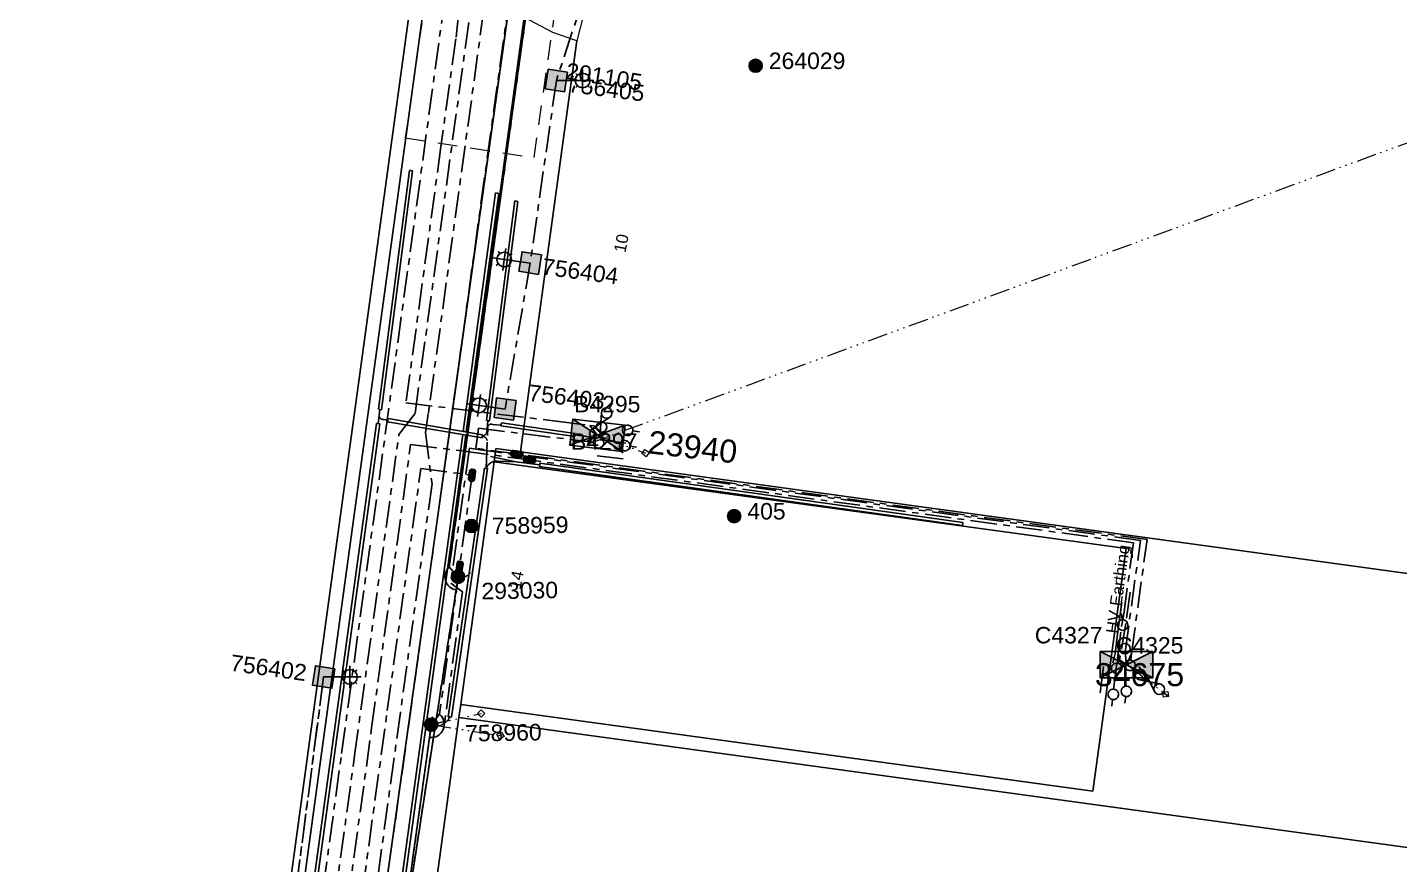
# Model space of a CAD drawing. Header units: metres. Extents: x 301012 to 305396, y 6240778 to 6244350.
# Drawn here: x 302949.8 to 303158.5, y 6242884.8 to 6243012.1 of the extents above; entities that cross this region are included whole.
import ezdxf
from ezdxf.enums import TextEntityAlignment as Align

# ---------------------------------------------------------------- set-up
doc = ezdxf.new("R2010")
doc.units = ezdxf.units.M
for name, pattern in [('Cable Exist OH', [1, 1, 0]), ('Cable Exist UG', [7, 4, -1, 1, -1]), ('Dash', [5, 3, -2]), ('PHANTOMX2', [6.6, 3, -0.75, 0.2, -0.75, 0.2, -0.75, 0.2, -0.75])]:
    doc.linetypes.add(name, pattern=pattern)
doc.layers.get('0').update_dxf_attribs({"color": 6})
for name, color, linetype, lineweight in [('Cadastre Developer_SP_EXT', 98, 'Continuous', 15), ('Cadastre Land Parcels_SP_EXT', 118, 'Continuous', 15), ('Cadastre Roads_SP_EXT', 218, 'Continuous', 15), ('Mains_HV_EXT', 13, 'Continuous', 25), ('Mains_LV_EXT', 163, 'Continuous', 25), ('Mains_SL_EXT', 131, 'Continuous', 25), ('Mains_TR_EXT', 211, 'Continuous', 25), ('Services_SP_EXT', 42, 'PHANTOMX2', 20)]:
    doc.layers.add(name, color=color, linetype=linetype, lineweight=lineweight)
for name, color, linetype in [('Equip_HV_EXT', 7, 'Continuous'), ('Equip_LV_EXT', 7, 'Continuous'), ('Equip_SP_SL_EXT', 7, 'Continuous'), ('Sub_SP_EXT', 7, 'Continuous'), ('SupportsOH_SP_TR_HV_LV_SL_EXT', 7, 'Continuous'), ('SupportsUG_SP_LV_SL_EXT', 7, 'Continuous'), ('Trench_SP_EXT', 7, 'Continuous'), ('UG_Details_SP_MISC', 7, 'Continuous')]:
    doc.layers.add(name, color=color, linetype=linetype)
doc.styles.add('COLUMN_LABEL', font='arial.ttf', dxfattribs={"height": 2})
doc.styles.add('iecARIAL', font='arial.ttf', dxfattribs={"height": 2})
doc.styles.add('POLE_LABEL', font='arial.ttf', dxfattribs={"height": 2})
doc.styles.add('SL_LABEL', font='arial.ttf', dxfattribs={"height": 2})
doc.styles.get("Standard").update_dxf_attribs({"font": 'arial.ttf'})
doc.styles.add('SWITCH_LABEL', font='arial.ttf', dxfattribs={"height": 2})
doc.linetypes.add('Cable E OH', pattern='A,8,-0.01,["E",Standard,S=1.5,R=30,X=0,Y=-0.9],0', length=8.01)
doc.linetypes.add('Cable E UG', pattern='A,5,-0.1,["E",Standard,S=1.5,R=0,X=0,Y=-0.75],-1.45', length=6.55)
doc.linetypes.add('Cable P UG', pattern='A,5,-0.1,["P",Standard,S=1.5,R=0,X=0,Y=-0.75],-1.45', length=6.55)

# ---------------------------------------------------------------- blocks, each defined once
blk = doc.blocks.new('SUB_PADMOUNT_EXT')
at = {"ltscale": 10}
h = blk.add_hatch(color=256, dxfattribs=at)
h.dxf.hatch_style = 1
h.paths.add_polyline_path([(4, -2), (0, 0), (4, 2)])
h.paths.add_polyline_path([(-4, -2), (-4, 2), (0, 0)])
blk.add_line((4, 2), (-4, -2))
blk.add_lwpolyline([(-4, -2), (4, -2), (4, 2), (-4, 2)], close=True)
at = {"ltscale": 10, "flags": 128}
for points in [[(-4, -2), (-4, 2), (0, 0)], [(4, -2), (0, 0), (4, 2)]]:
    blk.add_lwpolyline(points, close=True, dxfattribs=at)
at = {"flags": 8}
blk.add_attdef('ASSET_NUM', text='', height=2.5, dxfattribs=at).set_placement((0, 5), align=Align.MIDDLE_CENTER)
for tag, flags, p in [('STREET_CODE', 9, (1.5, 0)), ('OPERATING_VOLTAGE', 9, (1.5, -0.4)), ('ORIENTATION', 9, (1.5, -0.6)), ('OWNED_BY', 9, (1.5, -0.8)), ('OPERATED_BY', 9, (1.5, -1)), ('CONSTRUCTED_VOLTAGE', 9, (1.5, -1.4)), ('SECONDARY_VOLTAGE', 9, (1.5, -1.6)), ('STATE', 9, (1.5, -1.8)), ('NO_PHASES', 9, (1.5, -0.2)), ('MAINTAINED_BY', 9, (1.5, -1.2)), ('PARENT', 9, (1.5, -2)), ('SUBSTATION_TYPE', 9, (1.5, -2.2)), ('SUBURB', 9, (1.5, -2.8)), ('STREETNAME', 9, (1.5, -3)), ('Z', 1, (1.5, -3.6)), ('USAGE', 9, (1.5, -2.4)), ('LEGEND', 9, (1.5, -2.6)), ('LOCATION', 9, (1.5, -3.2)), ('NOTES', 9, (1.5, -3.4))]:
    blk.add_attdef(tag, text='', height=0.2, dxfattribs=dict(flags=flags)).set_placement(p, align=Align.MIDDLE_LEFT)
blk = doc.blocks.new('COLUMN_EXT')
blk.add_hatch(color=256).paths.add_polyline_path([(1.5, -1.5), (1.5, 1.5), (-1.5, 1.5), (-1.5, -1.5)])
blk.add_lwpolyline([(1.5, 1.5), (-1.5, 1.5), (-1.5, -1.5), (1.5, -1.5)], close=True)
at = {"flags": 9}
for tag, p in [('NOTES', (-1.81, 2)), ('COLUMN_TYPE', (-1.81, 0.4)), ('STREETNAME', (-1.81, 1.6)), ('OWNED_BY', (-1.81, 0.6)), ('LOCATION', (-1.81, 1.4)), ('SUBURB', (-1.81, 1.8)), ('LEGEND', (-1.81, 1.2)), ('USAGE', (-1.81, 1)), ('STATE', (-1.81, 0.8))]:
    blk.add_attdef(tag, text='', height=0.2, rotation=180, dxfattribs=at).set_placement(p, align=Align.MIDDLE_LEFT)
at = {"flags": 1}
blk.add_attdef('Z', (-1.81, 2.35), '', height=0.2, rotation=180, dxfattribs=at)
at = {"flags": 9}
for tag, style, p in [('STRUCTURE_PLANT_NUMBER', 'POLE_LABEL', (-1.81, -0.03)), ('STREET_CODE', 'COLUMN_LABEL', (-1.81, 0.2))]:
    blk.add_attdef(tag, text='', height=0.2, rotation=180, dxfattribs=dict(at, style=style)).set_placement(p, align=Align.MIDDLE_LEFT)
at = {"style": 'COLUMN_LABEL', "width": 0.9, "flags": 8}
blk.add_attdef('ASSET_NUM', text='', height=2, rotation=270, dxfattribs=at).set_placement((2, -4), align=Align.MIDDLE_LEFT)
blk = doc.blocks.new('SL_LANTERN_EXT')
at = {"flags": 9}
for tag, p in [('LRATECODE', (-7.4, 0)), ('LOUTREACHVOCAB', (-7.2, 0)), ('LOUTREACH', (-7, 0)), ('LANTNUMBER', (-6.6, 0)), ('LNEW', (-6.4, 0)), ('LMASTVOCAB', (-6.2, 0)), ('LMAST', (-6, 0)), ('LLAMPVOCAB', (-5.8, 0)), ('LLAMP', (-5.6, 0)), ('LEXIST', (-5.4, 0)), ('LCHARGE3PERCENT', (-5.2, 0)), ('LCHARGE3', (-5, 0)), ('LCHARGE2PERCENT', (-4.8, 0)), ('LCHARGE2', (-4.6, 0)), ('LCHARGE1PERCENT', (-4.4, 0)), ('LCHARGE1', (-4.2, 0)), ('LCATEGORY', (-4, 0)), ('LBRACKETVOCAB', (-3.8, 0)), ('LBRACKET', (-3.6, 0)), ('LKINGHEIGHT', (-3.4, 0)), ('CREPLACE', (-3.2, 0)), ('CREMOVE', (-3, 0)), ('CNUMBER', (-2.8, 0)), ('CNEW', (-2.6, 0)), ('CEXIST', (-2.4, 0)), ('USAGE', (-2.2, 0)), ('STATE', (-2, 0)), ('OWNED_BY', (-1.8, 0)), ('ORIENTATION', (-1.6, 0)), ('OPERATING_VOLTAGE', (-1.4, 0)), ('NO_PHASES', (-1.2, 0)), ('LANTERN_TYPE', (-1, 0)), ('LANTERN_PURPOSE', (-0.8, 0)), ('CONTROL_TYPE', (-0.6, 0)), ('CONSTRUCTED_VOLTAGE', (-0.4, 0))]:
    blk.add_attdef(tag, text='', height=0.001, rotation=270, dxfattribs=at).set_placement(p, align=Align.MIDDLE_LEFT)
at = {"style": 'SL_LABEL', "flags": 9}
blk.add_attdef('STREET_CODE', text='', height=0.001, rotation=270, dxfattribs=at).set_placement((0, 0), align=Align.MIDDLE_LEFT)
at = {"flags": 1}
blk.add_attdef('Z', (0, 0), '', height=0.001, rotation=270, dxfattribs=at)
at = {"width": 0.9}
blk.add_attdef('LNUMBER', text='', height=1, dxfattribs=at).set_placement((7, -1), align=Align.MIDDLE_LEFT)
at = {"flags": 9}
for tag, p in [('LREMOVE', (0, -7.6)), ('LREPLACE', (0, -7.8)), ('LTYPE', (0, -8)), ('LTYPEVOCAB', (0, -8.2)), ('LEGEND', (0, -8.4)), ('SUBURB', (0, -8.6)), ('STREETNAME', (0, -8.8)), ('LOCATION', (0, -9)), ('NOTES', (0, -9.2)), ('MAINTAINED_BY', (0, -9.86))]:
    blk.add_attdef(tag, text='', height=0.001, dxfattribs=at).set_placement(p, align=Align.MIDDLE_LEFT)
blk.add_attdef('OPERATED_BY', (0, -9.61), '', height=0.001, dxfattribs=at)
blk.add_wipeout([(5.69, 0), (5.06, -1.06), (4, -1.69), (2.94, -1.06), (2.31, 0), (2.94, 1.06), (4, 1.69), (5.06, 1.06)])
for p, q in [((0, 0), (4, 0)), ((2.94, 1.06), (3.2, 0.8)), ((4, 1.69), (4, 0)), ((5.06, 1.06), (4.8, 0.8)), ((2.94, -1.06), (3.2, -0.8)), ((4, 0), (5.69, 0)), ((4, 0), (4, -1.69)), ((5.06, -1.06), (4.8, -0.8))]:
    blk.add_line(p, q)
blk.add_circle((4, 0), 1.12)
blk = doc.blocks.new('*U232')
at = {"width": 0.9}
blk.add_attdef('LNUMBER', text='', height=1, rotation=172.2241, dxfattribs=at).set_placement((-6.8, 1.94), align=Align.MIDDLE_LEFT)
at = {"flags": 9}
for tag, p in [('LRATECODE', (-7.4, 0)), ('LOUTREACHVOCAB', (-7.2, 0)), ('LOUTREACH', (-7, 0)), ('NO_PHASES', (-1.2, 0)), ('LANTERN_TYPE', (-1, 0)), ('LANTERN_PURPOSE', (-0.8, 0)), ('CONTROL_TYPE', (-0.6, 0)), ('CONSTRUCTED_VOLTAGE', (-0.4, 0))]:
    blk.add_attdef(tag, text='', height=0.001, rotation=270, dxfattribs=at).set_placement(p, align=Align.MIDDLE_LEFT)
at = {"style": 'SL_LABEL', "flags": 9}
blk.add_attdef('STREET_CODE', text='', height=0.001, rotation=270, dxfattribs=at).set_placement((0, 0), align=Align.MIDDLE_LEFT)
at = {"flags": 1}
blk.add_attdef('Z', (0, 0), '', height=0.001, rotation=270, dxfattribs=at)
at = {"flags": 9}
for tag, p in [('LREMOVE', (0, -7.6)), ('LREPLACE', (0, -7.8)), ('LTYPE', (0, -8)), ('LTYPEVOCAB', (0, -8.2)), ('LEGEND', (0, -8.4)), ('SUBURB', (0, -8.6)), ('STREETNAME', (0, -8.8)), ('LOCATION', (0, -9)), ('NOTES', (0, -9.2)), ('MAINTAINED_BY', (0, -9.86))]:
    blk.add_attdef(tag, text='', height=0.001, dxfattribs=at).set_placement(p, align=Align.MIDDLE_LEFT)
blk.add_attdef('OPERATED_BY', (0, -9.61), '', height=0.001, dxfattribs=at)
blk.add_wipeout([(-5.64, 0.77), (-4.87, 1.74), (-3.73, 2.21), (-2.77, 1.45), (-2.29, 0.31), (-3.06, -0.65), (-4.19, -1.13), (-5.16, -0.37)])
for p, q in [((-3.96, 0.54), (-3.73, 2.21)), ((-3.96, 0.54), (-5.64, 0.77)), ((-4.87, 1.74), (-4.64, 1.44)), ((-4.19, -1.13), (-3.96, 0.54)), ((0, 0), (-3.96, 0.54)), ((-2.77, 1.45), (-3.07, 1.22)), ((-5.16, -0.37), (-4.86, -0.14)), ((-3.06, -0.65), (-3.28, -0.35))]:
    blk.add_line(p, q)
blk.add_circle((-3.96, 0.54), 1.12)
for tag, p in [('LANTNUMBER', (-6.6, 0)), ('LNEW', (-6.4, 0)), ('LMASTVOCAB', (-6.2, 0)), ('LMAST', (-6, 0)), ('LLAMPVOCAB', (-5.8, 0)), ('LLAMP', (-5.6, 0)), ('LEXIST', (-5.4, 0)), ('LCHARGE3PERCENT', (-5.2, 0)), ('LCHARGE3', (-5, 0)), ('LCHARGE2PERCENT', (-4.8, 0)), ('LCHARGE2', (-4.6, 0)), ('LCHARGE1PERCENT', (-4.4, 0)), ('LCHARGE1', (-4.2, 0)), ('LCATEGORY', (-4, 0)), ('LBRACKETVOCAB', (-3.8, 0)), ('LBRACKET', (-3.6, 0)), ('LKINGHEIGHT', (-3.4, 0)), ('CREPLACE', (-3.2, 0)), ('CREMOVE', (-3, 0)), ('CNUMBER', (-2.8, 0)), ('CNEW', (-2.6, 0)), ('CEXIST', (-2.4, 0)), ('USAGE', (-2.2, 0)), ('STATE', (-2, 0)), ('OWNED_BY', (-1.8, 0)), ('ORIENTATION', (-1.6, 0)), ('OPERATING_VOLTAGE', (-1.4, 0))]:
    blk.add_attdef(tag, text='', height=0.001, rotation=270, dxfattribs=at).set_placement(p, align=Align.MIDDLE_LEFT)
blk = doc.blocks.new('*U233')
at = {"width": 0.9}
blk.add_attdef('LNUMBER', text='', height=1, rotation=172.2241, dxfattribs=at).set_placement((-6.8, 1.94), align=Align.MIDDLE_LEFT)
at = {"flags": 9}
for tag, p in [('LRATECODE', (-7.4, 0)), ('LOUTREACHVOCAB', (-7.2, 0)), ('LOUTREACH', (-7, 0)), ('NO_PHASES', (-1.2, 0)), ('LANTERN_TYPE', (-1, 0)), ('LANTERN_PURPOSE', (-0.8, 0)), ('CONTROL_TYPE', (-0.6, 0)), ('CONSTRUCTED_VOLTAGE', (-0.4, 0))]:
    blk.add_attdef(tag, text='', height=0.001, rotation=270, dxfattribs=at).set_placement(p, align=Align.MIDDLE_LEFT)
at = {"style": 'SL_LABEL', "flags": 9}
blk.add_attdef('STREET_CODE', text='', height=0.001, rotation=270, dxfattribs=at).set_placement((0, 0), align=Align.MIDDLE_LEFT)
at = {"flags": 1}
blk.add_attdef('Z', (0, 0), '', height=0.001, rotation=270, dxfattribs=at)
at = {"flags": 9}
for tag, p in [('LREMOVE', (0, -7.6)), ('LREPLACE', (0, -7.8)), ('LTYPE', (0, -8)), ('LTYPEVOCAB', (0, -8.2)), ('LEGEND', (0, -8.4)), ('SUBURB', (0, -8.6)), ('STREETNAME', (0, -8.8)), ('LOCATION', (0, -9)), ('NOTES', (0, -9.2)), ('MAINTAINED_BY', (0, -9.86))]:
    blk.add_attdef(tag, text='', height=0.001, dxfattribs=at).set_placement(p, align=Align.MIDDLE_LEFT)
blk.add_attdef('OPERATED_BY', (0, -9.61), '', height=0.001, dxfattribs=at)
blk.add_wipeout([(-5.64, 0.77), (-4.87, 1.74), (-3.73, 2.21), (-2.77, 1.45), (-2.29, 0.31), (-3.06, -0.65), (-4.19, -1.13), (-5.16, -0.37)])
for p, q in [((-3.96, 0.54), (-3.73, 2.21)), ((-3.96, 0.54), (-5.64, 0.77)), ((-4.87, 1.74), (-4.64, 1.44)), ((-4.19, -1.13), (-3.96, 0.54)), ((0, 0), (-3.96, 0.54)), ((-2.77, 1.45), (-3.07, 1.22)), ((-5.16, -0.37), (-4.86, -0.14)), ((-3.06, -0.65), (-3.28, -0.35))]:
    blk.add_line(p, q)
blk.add_circle((-3.96, 0.54), 1.12)
for tag, p in [('LANTNUMBER', (-6.6, 0)), ('LNEW', (-6.4, 0)), ('LMASTVOCAB', (-6.2, 0)), ('LMAST', (-6, 0)), ('LLAMPVOCAB', (-5.8, 0)), ('LLAMP', (-5.6, 0)), ('LEXIST', (-5.4, 0)), ('LCHARGE3PERCENT', (-5.2, 0)), ('LCHARGE3', (-5, 0)), ('LCHARGE2PERCENT', (-4.8, 0)), ('LCHARGE2', (-4.6, 0)), ('LCHARGE1PERCENT', (-4.4, 0)), ('LCHARGE1', (-4.2, 0)), ('LCATEGORY', (-4, 0)), ('LBRACKETVOCAB', (-3.8, 0)), ('LBRACKET', (-3.6, 0)), ('LKINGHEIGHT', (-3.4, 0)), ('CREPLACE', (-3.2, 0)), ('CREMOVE', (-3, 0)), ('CNUMBER', (-2.8, 0)), ('CNEW', (-2.6, 0)), ('CEXIST', (-2.4, 0)), ('USAGE', (-2.2, 0)), ('STATE', (-2, 0)), ('OWNED_BY', (-1.8, 0)), ('ORIENTATION', (-1.6, 0)), ('OPERATING_VOLTAGE', (-1.4, 0))]:
    blk.add_attdef(tag, text='', height=0.001, rotation=270, dxfattribs=at).set_placement(p, align=Align.MIDDLE_LEFT)
blk = doc.blocks.new('CCP_EXT')
at = {"flags": 9}
for tag, p in [('STATE', (0, -1.8)), ('NOTES', (0, -2))]:
    blk.add_attdef(tag, text='', height=0.2, dxfattribs=at).set_placement(p, align=Align.MIDDLE_LEFT)
blk.add_wipeout([(0, 0.57), (0.57, 0), (0, -0.57), (-0.57, 0)])
blk.add_lwpolyline([(-0.57, 0), (0, 0.57), (0.57, 0), (0, -0.57), (-0.57, 0)])
at = {"flags": 1}
blk.add_attdef('Z', (0, 0), '', height=0.2, dxfattribs=at)
at = {"flags": 9}
for tag, p in [('CCP_TYPE', (0, 0)), ('CONSTRUCTED_VOLTAGE', (0, -0.2)), ('OPERATING_VOLTAGE', (0, -0.6)), ('ORIENTATION', (0, -0.8)), ('OWNED_BY', (0, -1)), ('NO_PHASES', (0, -0.4)), ('USAGE', (0, -1.2)), ('LEGEND', (0, -1.4)), ('LIFE_SUPPORT', (0, -1.6))]:
    blk.add_attdef(tag, text='', height=0.2, dxfattribs=at).set_placement(p, align=Align.MIDDLE_LEFT)
blk = doc.blocks.new('POLE_EXT')
blk.add_hatch(color=256).paths.add_polyline_path([(-1, 0, 1), (1, 0, 1)])
blk.add_lwpolyline([(-1, 0, 1), (1, 0, 1)], format="xyb", close=True)
at = {"flags": 8}
blk.add_attdef('pNumber', text='', height=2, dxfattribs=at).set_placement((2.5, 2.5), align=Align.MIDDLE_CENTER)
at = {"style": 'POLE_LABEL', "flags": 9}
for tag, p in [('STRUCTURE_PLANT_NUMBER', (1.35, 0.03)), ('STREET_CODE', (1.35, -0.2))]:
    blk.add_attdef(tag, text='', height=0.2, dxfattribs=at).set_placement(p, align=Align.MIDDLE_LEFT)
at = {"flags": 9}
for tag, p in [('OWNED_BY', (1.35, -0.4)), ('SPECIAL_USE', (1.35, -0.8)), ('STATE', (1.35, -1)), ('cLV', (1.35, -1.4)), ('hDepth', (1.35, -1.6)), ('hDia', (1.35, -1.8)), ('cHV', (1.35, -2)), ('PARENT', (1.35, -0.6)), ('USAGE', (1.35, -1.2)), ('cLinedev', (1.35, -3.4)), ('pExisting', (1.35, -3.8)), ('LBRACKET', (1.35, -2.2)), ('LExisting', (1.35, -2.4)), ('LANTNUMBER', (1.35, -2.6)), ('LOther', (1.35, -2.8)), ('LRemove', (1.35, -3)), ('LEGEND', (1.35, -3.2)), ('LOCATION', (1.35, -3.6)), ('PFNUMBER', (1.35, -4)), ('NEWPFNUMBER', (1.35, -4.2)), ('pFooting', (1.35, -4.4)), ('pNew', (1.35, -4.6)), ('pRelocate', (1.35, -5)), ('pRemove', (1.35, -5.2)), ('pReplace', (1.35, -5.4)), ('pStay', (1.35, -5.6)), ('pType', (1.35, -5.8)), ('cspan', (1.35, -6)), ('STREETNAME', (1.35, -6.2)), ('SUBURB', (1.35, -6.4)), ('OPERATED_BY', (1.36, -7.01)), ('NOTES', (1.35, -6.6)), ('MAINTAINED_BY', (1.36, -6.81))]:
    blk.add_attdef(tag, text='', height=0.2, dxfattribs=at).set_placement(p, align=Align.MIDDLE_LEFT)
at = {"flags": 1}
blk.add_attdef('Z', (1.35, -7.33), '', height=0.2, dxfattribs=at)
blk = doc.blocks.new('HV_STJ_EXT')
h = blk.add_hatch(color=256)
edge = h.paths.add_edge_path()
edge.add_ellipse((-0.59, 0.13), major_axis=(0.226, 0.226), ratio=1, start_angle=45, end_angle=135)
edge.add_line((-0.91, 0.13), (-0.91, -0.13))
edge.add_ellipse((-0.59, -0.13), major_axis=(0.226, 0.226), ratio=1, start_angle=135, end_angle=225)
edge.add_line((-0.59, -0.45), (0.59, -0.45))
edge.add_ellipse((0.59, -0.13), major_axis=(-0.226, 0.226), ratio=1, start_angle=135, end_angle=225)
edge.add_line((0.91, -0.13), (0.91, 0.13))
edge.add_ellipse((0.59, 0.13), major_axis=(-0.226, 0.226), ratio=1, start_angle=225, end_angle=315)
edge.add_line((0.59, 0.45), (-0.59, 0.45))
blk.add_lwpolyline([(-0.91, 0.13), (-0.91, -0.13, 0.414214), (-0.59, -0.45), (0.59, -0.45, 0.414214), (0.91, -0.13), (0.91, 0.13, 0.414214), (0.59, 0.45), (-0.59, 0.45, 0.414214)], format="xyb", close=True)
for tag, flags, p in [('ORIENTATION', 9, (1.5, 0)), ('Z', 1, (1.5, -0.8)), ('USAGE', 9, (1.5, -0.2)), ('LEGEND', 9, (1.5, -0.4)), ('NOTES', 9, (1.5, -0.6))]:
    blk.add_attdef(tag, text='', height=0.2, dxfattribs=dict(flags=flags)).set_placement(p, align=Align.MIDDLE_LEFT)
blk = doc.blocks.new('LV_UG_DFUSE_CLOSED_EXT')
for points in [[(1, 0), (0, 0)], [(5.04, 0.73), (2.16, -0.72)], [(5.05, -0.71), (2.16, 0.72)], [(6.2, 0.01), (7.2, 0.01)]]:
    blk.add_lwpolyline(points)
for centre in [(1.8, 0), (5.4, 0.01)]:
    blk.add_circle(centre, 0.8)
at = {"flags": 9}
for tag, p in [('ACTUAL_STATUS', (0, 0)), ('CONSTRUCTED_VOLTAGE', (0, -0.2)), ('OPERATING_VOLTAGE', (0, -0.6)), ('ORIENTATION', (0, -0.8)), ('STATE', (0, -1)), ('SWITCH_TYPE', (0, -1.2)), ('NO_PHASES', (0, -0.4)), ('USAGE', (0, -1.4)), ('NOTES', (0, -1.6))]:
    blk.add_attdef(tag, text='', height=0.2, dxfattribs=at).set_placement(p, align=Align.MIDDLE_LEFT)
at = {"flags": 1}
blk.add_attdef('Z', (0, 0), '', height=0.2, dxfattribs=at)
blk = doc.blocks.new('LV_UG_DFUSE_OPEN_EXT')
for points in [[(1, 0), (0, 0)], [(6.2, 0.01), (7.2, 0.01)]]:
    blk.add_lwpolyline(points)
for centre in [(1.8, 0), (5.4, 0.01)]:
    blk.add_circle(centre, 0.8)
at = {"flags": 9}
for tag, p in [('ACTUAL_STATUS', (0, 0)), ('CONSTRUCTED_VOLTAGE', (0, -0.2)), ('OPERATING_VOLTAGE', (0, -0.6)), ('ORIENTATION', (0, -0.8)), ('STATE', (0, -1)), ('SWITCH_TYPE', (0, -1.2)), ('NO_PHASES', (0, -0.4)), ('USAGE', (0, -1.4)), ('NOTES', (0, -1.6))]:
    blk.add_attdef(tag, text='', height=0.2, dxfattribs=at).set_placement(p, align=Align.MIDDLE_LEFT)
at = {"flags": 1}
blk.add_attdef('Z', (0, 0), '', height=0.2, dxfattribs=at)
blk = doc.blocks.new('SWG_HOLEC_SU_EXT')
blk.add_line((1.8, -2), (5.8, -2))
for points in [[(1, 0), (0, 0)], [(6.6, 0), (7.6, 0)]]:
    blk.add_lwpolyline(points)
for points in [[(1.8, -0.8, 1), (1.8, 0.8, 1)], [(5.8, -0.8, 1), (5.8, 0.8, 1)]]:
    blk.add_lwpolyline(points, format="xyb", close=True)
at = {"style": 'SWITCH_LABEL', "flags": 8}
blk.add_attdef('ASSET_NUM', text='', height=2.5, rotation=179.9544, dxfattribs=at).set_placement((-2.4, 0), align=Align.MIDDLE_LEFT)
at = {"flags": 1}
blk.add_attdef('Z', (0, 0), '', height=0.2, dxfattribs=at)
at = {"flags": 9}
for tag, p in [('ACTUAL_STATUS', (0, -0.4)), ('CONSTRUCTED_VOLTAGE', (0, -0.6)), ('OPERATING_VOLTAGE', (0, -1)), ('ORIENTATION', (0, -1.2)), ('OWNED_BY', (0, -1.4)), ('STATE', (0, -1.8)), ('SWITCH_TYPE', (0, -2)), ('NO_PHASES', (0, -0.8)), ('PARENT', (0, -1.6)), ('STREETNAME', (0, -2.6)), ('SUBURB', (0, -2.8)), ('USAGE', (0, -2.2)), ('LOCATION', (0, -2.4)), ('NOTES', (0, -3))]:
    blk.add_attdef(tag, text='', height=0.2, dxfattribs=at).set_placement(p, align=Align.MIDDLE_LEFT)
at = {"style": 'SWITCH_LABEL', "flags": 9}
blk.add_attdef('STREET_CODE', text='', height=0.2, dxfattribs=at).set_placement((0, -0.2), align=Align.MIDDLE_LEFT)

msp = doc.modelspace()

# ---------------------------------------------------------------- linework, layer by layer
at = {"layer": 'Cadastre Land Parcels_SP_EXT', "linetype": 'Continuous'}
for points in [[(302992.48, 6242902.05), (303009.57, 6243026.81), (303009.2, 6243027.3), (303008.66, 6243027.88), (303008.05, 6243028.4), (303007.4, 6243028.86), (303006.7, 6243029.24), (303005.96, 6243029.55), (303005.2, 6243029.78), (303004.41, 6243029.93), (303004.3, 6243029.94), (302813.12, 6243056.08), (302806.25, 6243006.01), (302791.42, 6242897.86), (302785.77, 6242856.71), (302826, 6242851.2), (302863.74, 6242846.03), (302864.16, 6242849.05), (302868.72, 6242882.26), (302987.55, 6242865.99), (302992.48, 6242902.05)], [(303322.12, 6242971.23), (303094.1, 6243038.56), (303063.4, 6243042.77), (303048.32, 6243044.84), (303038.26, 6243029.19), (303033.34, 6243010.03), (303024.77, 6242947.55), (303313.09, 6242908.03), (303322.12, 6242971.23)], [(303010.9, 6243021.31), (303011, 6243022.14), (303010.98, 6243022.93), (303010.88, 6243023.73), (303010.7, 6243024.5), (303010.44, 6243025.26), (303010.1, 6243025.98), (303009.69, 6243026.66), (303009.57, 6243026.81), (302992.48, 6242902.05), (302987.55, 6242865.99), (302989.59, 6242865.71), (302994.57, 6242902.09), (303010.9, 6243021.31)], [(303313.09, 6242908.03), (303024.77, 6242947.55), (303021.03, 6242948.06), (303020.76, 6242946.07), (303116.87, 6242932.89), (303111.81, 6242895.99), (303015.69, 6242909.17), (303015.41, 6242907.19), (303307.26, 6242867.2), (303310.06, 6242886.46), (303313.09, 6242908.03)], [(303116.87, 6242932.89), (303020.76, 6242946.07), (303015.69, 6242909.17), (303111.81, 6242895.99), (303116.87, 6242932.89)], [(303307.26, 6242867.2), (303015.41, 6242907.19), (303006.07, 6242839.04), (303297.54, 6242799.12), (303307.26, 6242867.2)]]:
    msp.add_lwpolyline(points, close=True, dxfattribs=at)
at = {"layer": 'Mains_HV_EXT', "linetype": 'Cable Exist UG'}
for points in [[(303024.22, 6242947.25), (303017.96, 6242948.1), (303018.38, 6242951.15), (303034.84, 6242949.14), (303036.48, 6242950.09)], [(303017.4, 6242944.01), (303015.5, 6242930.03)], [(303015.5, 6242930.04), (303012.46, 6242907.68), (303011.21, 6242906.12)]]:
    msp.add_lwpolyline(points, dxfattribs=at)
at = {"layer": 'Mains_HV_EXT', "linetype": 'Cable P UG'}
msp.add_lwpolyline([(303015.27, 6242928.56), (303005.64, 6242865.86)], dxfattribs=at)
at = {"layer": 'Mains_HV_EXT', "linetype": 'Cable E OH'}
msp.add_lwpolyline([(303015.27, 6242928.56), (303005.64, 6242865.86)], dxfattribs=at)
at = {"layer": 'Mains_HV_EXT', "linetype": 'Cable E UG'}
for points in [[(303115.59, 6242919.87), (303115.69, 6242920.58), (303115.69, 6242920.58), (303116.25, 6242924.7)], [(303114.88, 6242915.5), (303115.24, 6242916.9), (303115.24, 6242916.9), (303115.59, 6242919.87)]]:
    msp.add_lwpolyline(points, dxfattribs=at)
at = {"layer": 'Mains_HV_EXT', "linetype": 'Continuous'}
msp.add_lwpolyline([(303010.94, 6242904.15, 0.747396), (303012.46, 6242907.68)], format="xyb", dxfattribs=at)
at = {"layer": 'Mains_HV_EXT', "linetype": 'Cable Exist OH'}
msp.add_lwpolyline([(303011.19, 6242906.1), (303005.64, 6242865.86)], dxfattribs=at)
at = {"layer": 'Mains_LV_EXT', "linetype": 'Cable Exist OH'}
msp.add_lwpolyline([(303011.36, 6242907.3), (303005.64, 6242865.86)], dxfattribs=at)
at = {"layer": 'Mains_TR_EXT', "linetype": 'Cable Exist OH'}
msp.add_lwpolyline([(303015.28, 6242928.58), (303005.64, 6242865.86)], dxfattribs=at)
at = {"layer": 'Mains_TR_EXT', "linetype": 'Continuous'}
msp.add_lwpolyline([(303013.95, 6242930.07, 0.6367), (303014.96, 6242926.59)], format="xyb", dxfattribs=at)
at = {"layer": 'Trench_SP_EXT', "linetype": 'Cable Exist UG'}
for points in [[(303003.39, 6242954), (303003.11, 6242951.86)], [(303033.05, 6242950.14), (303035.56, 6242949.78)], [(303037.1, 6242949.73), (303040.71, 6242947.2)], [(303024.13, 6242946.06), (303019.61, 6242946.97)], [(303117.49, 6242926.26), (303116.85, 6242921.49), (303115.8, 6242915.4), (303116.51, 6242915.31)], [(303118.8, 6242914.93), (303120.29, 6242912.93)]]:
    msp.add_lwpolyline(points, dxfattribs=at)
for points in [[(303004.59, 6242952.39), (303004, 6242952.47), (303004, 6242952.47, -0.359907), (303003.26, 6242952.99)], [(303019.79, 6242951.16), (303019.81, 6242951.47), (303019.81, 6242951.47, -0.382187), (303020.49, 6242951.74), (303020.49, 6242951.74), (303021.78, 6242951.61)], [(303018.92, 6242949.94, -0.338693), (303019.71, 6242949.27)], [(303027.7, 6242945.6), (303024.13, 6242946.06), (303021.23, 6242946.13), (303021.23, 6242946.13, 0.32503), (303019.54, 6242945.06)], [(303116.64, 6242933.12, -0.415349), (303117.78, 6242931.44)], [(303015.25, 6242928.57), (303016.24, 6242928.62), (303016.24, 6242928.62, 0.267178), (303017.14, 6242929.23)], [(303115.76, 6242916.79, 0.356993), (303116.68, 6242915.27)], [(303014.01, 6242907.27, -0.236695), (303012.3, 6242905.9)]]:
    msp.add_lwpolyline(points, format="xyb", dxfattribs=at)
at = {"layer": 'UG_Details_SP_MISC'}
for p, q in [((303003.15, 6242954.03), (303007.89, 6242990.36)), ((303003.62, 6242953.97), (303008.36, 6242990.3)), ((303007.89, 6242990.36), (303008.13, 6242990.33)), ((303008.36, 6242990.3), (303008.13, 6242990.33)), ((303020.98, 6242986.92), (303021.22, 6242986.89)), ((303021.45, 6242986.85), (303021.22, 6242986.89)), ((303023.91, 6242985.7), (303024.14, 6242985.67)), ((303024.38, 6242985.63), (303024.14, 6242985.67)), ((303003.15, 6242954.03), (303003.39, 6242954)), ((303003.62, 6242953.97), (303003.39, 6242954)), ((303002.87, 6242951.89), (303003.11, 6242951.86)), ((303003.35, 6242951.82), (303003.11, 6242951.86)), ((303004.55, 6242952.15), (303004.59, 6242952.39)), ((303004.63, 6242952.63), (303004.59, 6242952.39)), ((303021.8, 6242951.53), (303021.84, 6242951.76)), ((303021.8, 6242951.53), (303033.02, 6242949.91)), ((303015.99, 6242950.19), (303016.23, 6242950.16)), ((303016.03, 6242950.67), (303016.27, 6242950.64)), ((303016.47, 6242950.12), (303016.23, 6242950.16)), ((303016.5, 6242950.6), (303016.27, 6242950.64)), ((303018.92, 6242949.69), (303018.96, 6242949.93)), ((303019, 6242950.17), (303018.96, 6242949.93)), ((303033.02, 6242949.91), (303033.05, 6242950.14)), ((303033.08, 6242950.38), (303033.05, 6242950.14)), ((303019.3, 6242945.09), (303019.54, 6242945.06)), ((303019.77, 6242945.02), (303019.54, 6242945.06)), ((303027.66, 6242945.36), (303027.7, 6242945.6)), ((303027.66, 6242945.36), (303092.01, 6242936.35)), ((303027.73, 6242945.84), (303027.7, 6242945.6)), ((303092.01, 6242936.35), (303092.04, 6242936.59)), ((303092.07, 6242936.82), (303092.04, 6242936.59)), ((303013.78, 6242907.3), (303014.01, 6242907.27)), ((303014.25, 6242907.24), (303014.01, 6242907.27))]:
    msp.add_line(p, q, dxfattribs=at)

# ---------------------------------------------------------------- block references
at = {"layer": 'Equip_HV_EXT'}
for p, rotation in [((303024.22, 6242947.25), 172.2675908406183), ((303017.4, 6242944), 262.1937793874284), ((303026.12, 6242946.34), 352.9989011707813), ((303015.5, 6242930.03), 82.22055134990497)]:
    msp.add_blockref('HV_STJ_EXT', p, dxfattribs=dict(at, rotation=rotation))
ref = msp.add_blockref('SWG_HOLEC_SU_EXT', (303115.68, 6242916.45), dxfattribs=dict(at, rotation=262.5768690817779))
ref.add_attrib('ASSET_NUM', 'C4327', dxfattribs={"layer": '0', "height": 2.5, "style": 'SWITCH_LABEL'}).set_placement((303113.28, 6242917.7), align=Align.BOTTOM_RIGHT)
at = {"layer": 'Equip_LV_EXT'}
for name, p, rotation in [('LV_UG_DFUSE_CLOSED_EXT', (303035.18, 6242948.79), 60.00000000000014), ('LV_UG_DFUSE_OPEN_EXT', (303116.86, 6242915.85), 95.32751740546668)]:
    msp.add_blockref(name, p, dxfattribs=dict(at, rotation=rotation))
at = {"layer": 'Sub_SP_EXT'}
ref = msp.add_blockref('SUB_PADMOUNT_EXT', (303036.48, 6242950.09), dxfattribs=dict(at, rotation=353.3450574630928))
ref.add_attrib('ASSET_NUM', '23940', dxfattribs={"layer": '0', "height": 3.5, "rotation": 353.3451}).set_placement((303043.88, 6242946.32), align=Align.BOTTOM_LEFT)
ref = msp.add_blockref('SUB_PADMOUNT_EXT', (303116.92, 6242915.2), dxfattribs=at)
ref.add_attrib('ASSET_NUM', '34675', dxfattribs={"layer": '0', "height": 3.5}).set_placement((303118.92, 6242915.45), align=Align.TOP_CENTER)
at = {"layer": 'SupportsOH_SP_TR_HV_LV_SL_EXT'}
ref = msp.add_blockref('POLE_EXT', (303060.53, 6243006.26), dxfattribs=at)
ref.add_attrib('ASSET_NUM', '264029', dxfattribs={"layer": '0', "height": 2.5, "style": 'POLE_LABEL'}).set_placement((303062.53, 6243007.01), align=Align.MIDDLE_LEFT)
ref = msp.add_blockref('POLE_EXT', (303057.27, 6242937.79), dxfattribs=at)
ref.add_attrib('ASSET_NUM', '405', dxfattribs={"layer": '0', "height": 2.5, "style": 'POLE_LABEL'}).set_placement((303059.27, 6242938.54), align=Align.MIDDLE_LEFT)
ref = msp.add_blockref('POLE_EXT', (303017.3, 6242936.29), dxfattribs=at)
ref.add_attrib('ASSET_NUM', '758959', dxfattribs={"layer": '0', "height": 2.5, "rotation": 1, "style": 'POLE_LABEL'}).set_placement((303020.45, 6242934.3), align=Align.BOTTOM_LEFT)
ref = msp.add_blockref('POLE_EXT', (303015.27, 6242928.56), dxfattribs=at)
ref.add_attrib('ASSET_NUM', '293030', dxfattribs={"layer": '0', "height": 2.5, "rotation": 1, "style": 'POLE_LABEL'}).set_placement((303018.86, 6242924.39), align=Align.BOTTOM_LEFT)
at = {"layer": 'SupportsUG_SP_LV_SL_EXT'}
ref = msp.add_blockref('COLUMN_EXT', (303030.22, 6243004.02), dxfattribs=dict(at, rotation=351.4692343635018))
ref.add_attrib('ASSET_NUM', '756405', dxfattribs={"layer": '0', "height": 2.5, "rotation": 352.7042, "style": 'COLUMN_LABEL'}).set_placement((303032.22, 6243004.77), align=Align.TOP_LEFT)
ref = msp.add_blockref('COLUMN_EXT', (303026.25, 6242976.27), dxfattribs=dict(at, rotation=350.5376777651087))
ref.add_attrib('ASSET_NUM', '756404', dxfattribs={"layer": '0', "height": 2.5, "rotation": 352.4527, "style": 'COLUMN_LABEL'}).set_placement((303028.25, 6242977.02), align=Align.TOP_LEFT)
ref = msp.add_blockref('COLUMN_EXT', (303022.42, 6242954.08), dxfattribs=dict(at, rotation=352.5041423748016))
ref.add_attrib('ASSET_NUM', '756403', dxfattribs={"layer": '0', "height": 2.5, "rotation": 353.4243, "style": 'COLUMN_LABEL'}).set_placement((303026.01, 6242956.58), align=Align.MIDDLE_LEFT)
ref = msp.add_blockref('COLUMN_EXT', (302994.82, 6242913.35), dxfattribs=dict(at, rotation=351.347458222432))
ref.add_attrib('ASSET_NUM', '756402', dxfattribs={"layer": '0', "height": 2.5, "rotation": 352.1321, "style": 'COLUMN_LABEL'}).set_placement((302980.84, 6242916.78), align=Align.TOP_LEFT)

# ---------------------------------------------------------------- texts
at = {"layer": 'Cadastre Land Parcels_SP_EXT'}
for s, rotation, p in [('10', 79.2541, (303040.72, 6242977.73)), ('14', 79.0697, (303024.75, 6242926.55))]:
    msp.add_text(s, height=1.8, rotation=rotation, dxfattribs=at).set_placement(p)
at = {"layer": 'Mains_HV_EXT'}
msp.add_text('HV Earthing', height=1.8, rotation=82.1852, dxfattribs=at).set_placement((303115.59, 6242919.87))

# ---------------------------------------------------------------- next in the draw order: block references
at = {"layer": 'Equip_SP_SL_EXT'}
ref = msp.add_blockref('SL_LANTERN_EXT', (303030.22, 6243004.02), dxfattribs=at)
ref.add_attrib('ASSET_NUM', '201105', dxfattribs={"layer": '0', "height": 2.5, "rotation": 351.0457, "style": 'iecARIAL'}).set_placement((303031.72, 6243005.52), align=Align.MIDDLE_LEFT)
for name, p in [('*U233', (303026.25, 6242976.27)), ('*U232', (303022.42, 6242954.08)), ('SL_LANTERN_EXT', (302994.82, 6242913.35))]:
    msp.add_blockref(name, p, dxfattribs=at)
at = {"layer": 'Services_SP_EXT'}
for p, rotation in [((303043.78, 6242947.38), 188.0387216199783), ((303122.9, 6242910.71), 322.2602046181811), ((303021.74, 6242904.44), 164.5636472821209)]:
    msp.add_blockref('CCP_EXT', p, dxfattribs=dict(at, rotation=rotation))
msp.add_blockref('CCP_EXT', (303018.78, 6242907.8), dxfattribs=at)

# ---------------------------------------------------------------- next in the draw order: linework, layer by layer
at = {"layer": 'Cadastre Developer_SP_EXT', "linetype": 'Dash'}
msp.add_lwpolyline([(303011.17, 6243022.65), (303007.25, 6242995.29), (303026.85, 6242992.31), (303031.22, 6243022.89)], dxfattribs=at)
at = {"layer": 'Cadastre Roads_SP_EXT', "linetype": 'Continuous'}
msp.add_lwpolyline([(303033.34, 6243010.03), (303029.7, 6243011.32), (303010.9, 6243021.31), (302994.57, 6242902.09), (302989.59, 6242865.71), (302985.03, 6242832.48), (302980.88, 6242802.26), (302976.73, 6242772.04), (302972.56, 6242741.81), (302967.6, 6242705.56), (302958.31, 6242637.57), (302978.48, 6242637.59), (302986.9, 6242699.09), (302996.3, 6242767.65), (303006.07, 6242839.04), (303015.41, 6242907.19), (303015.69, 6242909.17), (303020.76, 6242946.07), (303021.03, 6242948.06), (303024.77, 6242947.55), (303033.34, 6243010.03)], close=True, dxfattribs=at)
at = {"layer": 'Mains_HV_EXT', "linetype": 'Cable P UG'}
for points in [[(303054.69, 6243241.66), (303012.05, 6242936.77), (303008.05, 6242908.21), (303008.05, 6242908.21), (302965.98, 6242607.36)], [(303055.83, 6243231.38), (303013.94, 6242930.07), (303013.94, 6242930.07), (303015.27, 6242928.56)]]:
    msp.add_lwpolyline(points, dxfattribs=at)
at = {"layer": 'Mains_HV_EXT', "linetype": 'Cable E UG'}
for points in [[(302965.98, 6242607.36), (303012.05, 6242936.77), (303013.89, 6242949.98), (303013.89, 6242949.98), (303054.69, 6243241.66)], [(303054.14, 6243223.47), (303013.88, 6242930.16), (303015.21, 6242928.6)]]:
    msp.add_lwpolyline(points, dxfattribs=at)
at = {"layer": 'Mains_HV_EXT', "linetype": 'Cable Exist UG'}
for points in [[(302990.38, 6242834.73), (302991.05, 6242839.69), (302989.24, 6242841.21), (302992.44, 6242864.27), (302992.87, 6242867.42), (302992.87, 6242867.42), (302997.55, 6242901.7), (303013.51, 6243018.26), (303013.72, 6243020.55), (303013.79, 6243022.51), (303013.57, 6243023.65), (303013.26, 6243025.69), (303011.9, 6243045.2), (303004.26, 6243060.33), (303007.36, 6243067.14), (303006.99, 6243076.44), (303008.35, 6243085.14), (303009.63, 6243089.3), (303015.7, 6243096.95)], [(302975.55, 6242741.4), (302979.71, 6242771.64), (302983.85, 6242801.86), (302988.01, 6242832.08), (302989.07, 6242840.19), (302991.38, 6242841.15), (302991.99, 6242846.38), (302991.99, 6242846.38), (302994.55, 6242865.04), (302999.53, 6242901.42), (303006.27, 6242950.18), (303008.73, 6242953.39), (303008.73, 6242953.39), (303018.13, 6243021.82)], [(303020.15, 6243021.8), (303010.74, 6242953.34), (303010.31, 6242950.49), (303011.31, 6242942.73), (303011.31, 6242942.73), (303006.5, 6242907.97), (302998.21, 6242847.59), (302993.44, 6242842.04), (302993.44, 6242842.04), (302991.97, 6242831.53), (302987.81, 6242801.31), (302986.67, 6242793.04), (302986.24, 6242789.86), (302986.24, 6242789.86), (302983.67, 6242771.09), (302982.23, 6242760.52), (302979.87, 6242758.11), (302979.87, 6242758.11), (302977.53, 6242741.13)], [(303016.14, 6243021.53), (303014.93, 6243010.34), (303012.66, 6242993.99), (303007.35, 6242955.01), (303030.62, 6242952.18), (303035.31, 6242951.58), (303036.48, 6242950.09)], [(303010.33, 6242842.01), (302993.71, 6242844.24), (302993.71, 6242844.24), (303002.13, 6242905.61), (303002.13, 6242905.61), (303008.06, 6242948.7), (303015.91, 6242947.71), (303026.12, 6242946.34)], [(303116.92, 6242915.2), (303117.71, 6242916.9), (303117.71, 6242916.9), (303120.06, 6242934.24), (303024.22, 6242947.25)], [(303010.37, 6242842), (303010.57, 6242843.91), (302995.98, 6242846.04), (302995.98, 6242846.04), (303004.51, 6242908.25), (303009.61, 6242945.04), (303017.4, 6242944.01)], [(303116.92, 6242915.2), (303115.56, 6242916.18), (303116.18, 6242921), (303116.51, 6242922.88), (303116.51, 6242922.88), (303118, 6242933.74), (303026.12, 6242946.34)]]:
    msp.add_lwpolyline(points, dxfattribs=at)
at = {"layer": 'Mains_LV_EXT', "linetype": 'Cable Exist UG'}
msp.add_lwpolyline([(303116.92, 6242915.2), (303116.73, 6242917.17), (303116.73, 6242917.17), (303119.06, 6242934.1), (303020.96, 6242947.56), (303019.06, 6242947.82), (303017, 6242948.12), (303017, 6242948.12), (303014.15, 6242927.63), (303015.94, 6242926.29), (303013.24, 6242906.59), (303011.21, 6242906.12)], dxfattribs=at)
at = {"layer": 'Mains_SL_EXT', "linetype": 'Cable Exist UG'}
for points in [[(303037.02, 6243024.71), (303030.22, 6243004.02)], [(303030.22, 6243004.02), (303026.25, 6242976.27)], [(303026.25, 6242976.27), (303022.42, 6242954.08)], [(302994.82, 6242913.35), (302986.15, 6242846.48), (302987.49, 6242844.77)]]:
    msp.add_lwpolyline(points, dxfattribs=at)
at = {"layer": 'Mains_TR_EXT', "linetype": 'Cable Exist UG'}
for points in [[(303012.05, 6242936.77), (303055.22, 6243249.32), (303056.71, 6243254.5), (303058.42, 6243259.19), (303060, 6243262.82), (303063.43, 6243269.27), (303066.74, 6243274.31), (303069.97, 6243278.53), (303073.95, 6243282.84), (303077.5, 6243286.23), (303081.81, 6243289.84), (303087.25, 6243293.56), (303092.99, 6243296.77), (303098.2, 6243299.15), (303102.5, 6243300.75), (303107.3, 6243302.18), (303111.24, 6243303.08), (303116.16, 6243303.91), (303121.15, 6243304.42), (303126.12, 6243304.54), (303133.89, 6243303.94), (303141.67, 6243302.83), (303144.3, 6243299.55), (303232.07, 6243287.47)], [(303055.83, 6243231.28), (303013.94, 6242930.05), (303013.94, 6242930.05), (303015.27, 6242928.56)], [(302870.02, 6241912.97), (302895.27, 6242098.26), (302903.8, 6242167.42), (302908.51, 6242204.6), (302925.72, 6242341.26), (302932.12, 6242350.5), (302965.98, 6242607.36), (303012.05, 6242936.77)]]:
    msp.add_lwpolyline(points, dxfattribs=at)
at = {"layer": 'Services_SP_EXT'}
for points in [[(303210.57, 6243013.23), (303035.18, 6242948.79)], [(303036.48, 6242950.09), (303043.78, 6242947.38)], [(303117.04, 6242915.25), (303122.9, 6242910.71)], [(303011.21, 6242906.12), (303018.78, 6242907.8)], [(303011.19, 6242906.1), (303021.74, 6242904.44)]]:
    msp.add_lwpolyline(points, dxfattribs=at)
at = {"layer": 'Trench_SP_EXT', "linetype": 'Cable Exist UG'}
for points in [[(303037.02, 6243024.71), (303030.22, 6243004.02)], [(303030.22, 6243004.02), (303026.25, 6242976.27)], [(303026.25, 6242976.27), (303022.42, 6242954.08)], [(303019.54, 6242945.06), (303019.83, 6242952.25)], [(302988.52, 6242845.54), (302986.15, 6242846.48), (302994.82, 6242913.35)]]:
    msp.add_lwpolyline(points, dxfattribs=at)
msp.add_lwpolyline([(303018.84, 6242949.96), (303018.92, 6242949.95), (303018.92, 6242949.95, 0.310213), (303019.63, 6242950.51), (303019.63, 6242950.51), (303019.82, 6242952.29)], format="xyb", dxfattribs=at)
at = {"layer": 'UG_Details_SP_MISC'}
for p, q in [((303016.03, 6242950.67), (303020.98, 6242986.92)), ((303016.5, 6242950.6), (303021.45, 6242986.85)), ((303019.59, 6242952.32), (303023.91, 6242985.7)), ((303020.06, 6242952.26), (303024.38, 6242985.63)), ((303002.87, 6242951.89), (302981.19, 6242793.76)), ((303003.35, 6242951.82), (302981.66, 6242793.7)), ((303004.55, 6242952.15), (303018.92, 6242949.69)), ((303004.63, 6242952.63), (303019, 6242950.17)), ((303019.59, 6242952.32), (303019.82, 6242952.29)), ((303020.06, 6242952.26), (303019.82, 6242952.29)), ((303021.87, 6242952), (303021.84, 6242951.76)), ((303021.87, 6242952), (303033.08, 6242950.38)), ((303015.99, 6242950.19), (302989.9, 6242759.95)), ((303016.47, 6242950.12), (302990.38, 6242759.88)), ((303019.3, 6242945.09), (303013.78, 6242907.3)), ((303019.77, 6242945.02), (303014.25, 6242907.24)), ((303027.73, 6242945.84), (303092.07, 6242936.82))]:
    msp.add_line(p, q, dxfattribs=at)

# ---------------------------------------------------------------- next in the draw order: block references
at = {"layer": 'Equip_HV_EXT'}
ref = msp.add_blockref('SWG_HOLEC_SU_EXT', (303035.31, 6242951.58), dxfattribs=dict(at, rotation=352.7367554744544))
ref.add_attrib('ASSET_NUM', 'B4295', dxfattribs={"layer": '0', "height": 2.5, "style": 'SWITCH_LABEL'}).set_placement((303032.91, 6242952.83), align=Align.BOTTOM_LEFT)
ref = msp.add_blockref('SWG_HOLEC_SU_EXT', (303034.84, 6242949.14), dxfattribs=dict(at, rotation=353.681569017797))
ref.add_attrib('ASSET_NUM', 'B4297', dxfattribs={"layer": '0', "height": 2.5, "style": 'SWITCH_LABEL'}).set_placement((303032.44, 6242950.39), align=Align.TOP_LEFT)
ref = msp.add_blockref('SWG_HOLEC_SU_EXT', (303117.71, 6242916.9), dxfattribs=dict(at, rotation=262.2479987134477))
ref.add_attrib('ASSET_NUM', 'C4325', dxfattribs={"layer": '0', "height": 2.5, "style": 'SWITCH_LABEL'}).set_placement((303115.31, 6242918.15), align=Align.MIDDLE_LEFT)
at = {"layer": 'Equip_LV_EXT', "rotation": 322.2602046181811}
msp.add_blockref('LV_UG_DFUSE_CLOSED_EXT', (303117.63, 6242914.79), dxfattribs=at)
at = {"layer": 'SupportsOH_SP_TR_HV_LV_SL_EXT'}
ref = msp.add_blockref('POLE_EXT', (303011.19, 6242906.1), dxfattribs=at)
ref.add_attrib('ASSET_NUM', '758960', dxfattribs={"layer": '0', "height": 2.5, "rotation": 1, "style": 'POLE_LABEL'}).set_placement((303016.37, 6242902.77), align=Align.BOTTOM_LEFT)

doc.saveas('drawing.dxf')
